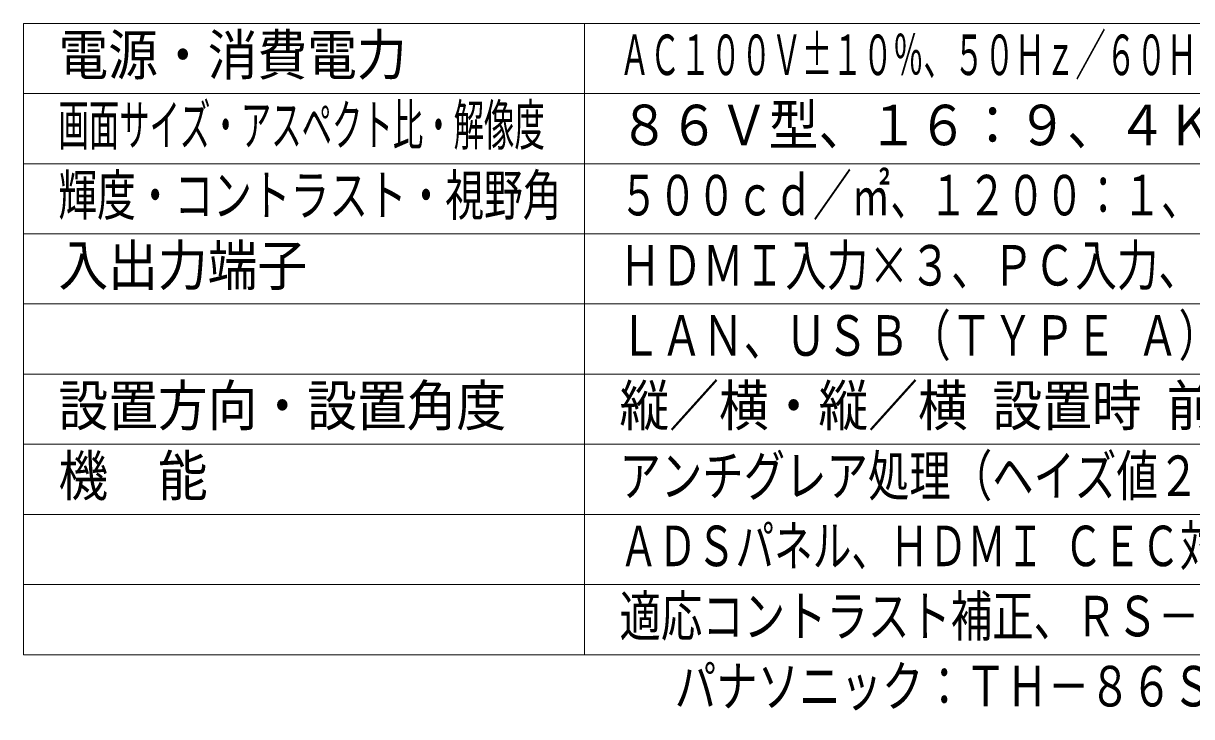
# Model space of a CAD drawing. Units: millimetres on the paper. Extents: x -62 to 65, y -59 to 59.
# Drawn here: x -62.5 to 20.8, y -59 to -9.6 of the extents above; entities that cross this region are included whole.
import ezdxf
from ezdxf.enums import TextEntityAlignment as Align

# ---------------------------------------------------------------- set-up
doc = ezdxf.new("R2010")
doc.units = ezdxf.units.MM
doc.layers.add('0-0_MOJI1', color=7, linetype='Continuous')
doc.layers.add('0-1_相当品', color=4, linetype='Continuous')
doc.layers.add('0-5_WAKU', color=4, linetype='Continuous', lineweight=9)
doc.styles.add('ＭＳ ゴシック', font='')
doc.styles.get('ＭＳ ゴシック').set_extended_font_data('MS Gothic')

msp = doc.modelspace()

# ---------------------------------------------------------------- linework, layer by layer
at = {"layer": '0-5_WAKU', "color": 3}
for p, q in [((-62.5, -54.6), (-62.5, -9.6)), ((62.5, -9.6), (-62.5, -9.6)), ((-22.5, -54.6), (-22.5, -9.6)), ((-62.5, -54.6), (62.5, -54.6))]:
    msp.add_line(p, q, dxfattribs=at)
at = {"layer": '0-5_WAKU'}
for p, q in [((62.5, -14.6), (-62.5, -14.6)), ((62.5, -19.6), (-62.5, -19.6)), ((62.5, -24.6), (-62.5, -24.6)), ((62.5, -29.6), (-62.5, -29.6)), ((-62.5, -34.6), (62.5, -34.6)), ((-62.5, -39.6), (62.5, -39.6)), ((-62.5, -44.6), (62.5, -44.6)), ((-62.5, -49.6), (62.5, -49.6))]:
    msp.add_line(p, q, dxfattribs=at)

# ---------------------------------------------------------------- texts
at = {"layer": '0-0_MOJI1', "style": 'ＭＳ ゴシック'}
for s, height, width, p in [('電源・消費電力', 2.889, 0.9, (-60, -14.155)), ('ＡＣ１００Ｖ±１０％、５０Ｈｚ／６０Ｈｚ、３３６Ｗ（動作時平均消費電力３３２Ｗ）', 2.889, 0.55, (-20, -14.155)), ('画面サイズ・アスペクト比・解像度', 2.889, 0.55, (-60, -19.155)), ('８６Ｖ型、１６：９、４Ｋ ３８４０×２１６０', 2.889, 0.9, (-20, -19.155)), ('輝度・コントラスト・視野角', 2.889, 0.7, (-60, -24.155)), ('５００ｃｄ／㎡、１２００：１、１７８°／１７８°（ＣＲ＞１０）', 2.889, 0.7, (-20, -24.155)), ('入出力端子', 2.889, 0.9, (-60, -29.155)), ('ＨＤＭＩ入力×３、ＰＣ入力、シリアル入力、音声入力/出力、', 2.889, 0.75, (-20, -29.155)), ('ＬＡＮ、ＵＳＢ（ＴＹＰＥ Ａ）ＵＳＢ２．０対応', 2.886, 0.75, (-20, -34.155)), ('設置方向・設置角度', 2.889, 0.9, (-60, -39.155)), ('縦／横・縦／横 設置時 前傾／後傾０～２０度', 2.889, 0.9, (-20, -39.155)), ('機\u3000能', 2.889, 0.9, (-60, -44.155)), ('アンチグレア処理（ヘイズ値２５％）、稼働時間２４時間／日、', 2.886, 0.75, (-20, -44.155)), ('ＡＤＳパネル、ＨＤＭＩ ＣＥＣ対応、パワーマネジメント機能、', 2.886, 0.7, (-20, -49.155)), ('適応コントラスト補正、ＲＳ－２３２Ｃ／ＰＪＬｉｎｋ対応', 2.886, 0.75, (-20, -54.155))]:
    msp.add_text(s, height=height, dxfattribs=dict(at, width=width)).set_placement(p, align=Align.BOTTOM_LEFT)
at = {"layer": '0-1_相当品', "style": 'ＭＳ ゴシック', "width": 0.75}
msp.add_text('パナソニック：ＴＨ－８６ＳＱＣ１Ｊ＋ＴＹ-ＷＫ９８ＰＶ１', height=2.889, dxfattribs=at).set_placement((-16.06, -59.155), align=Align.BOTTOM_LEFT)

doc.saveas('drawing.dxf')
